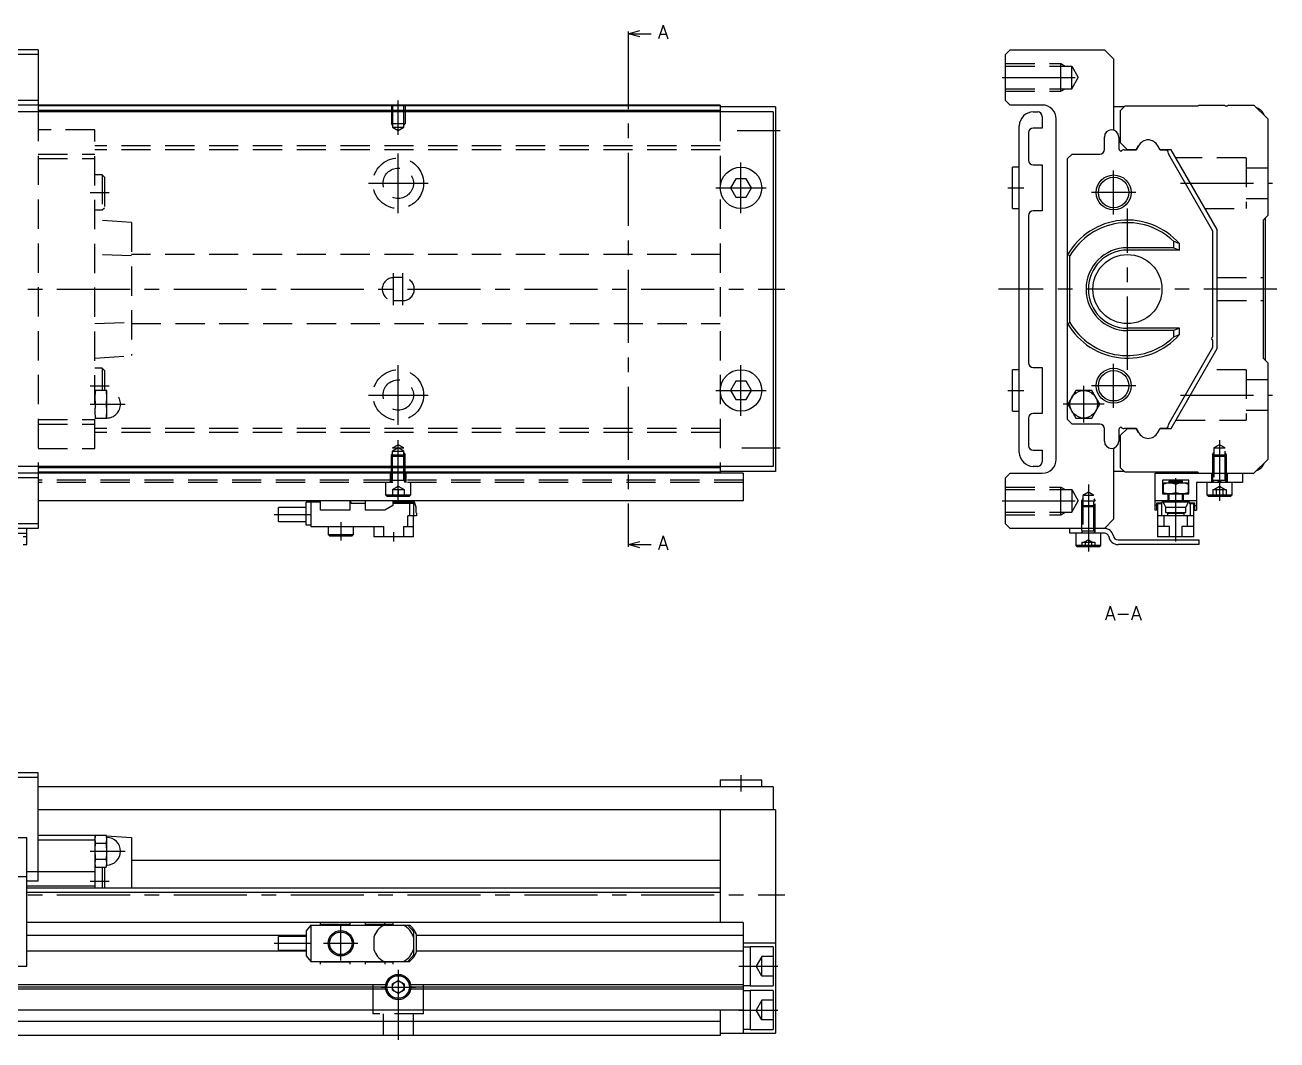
# Model space of a CAD drawing. Extents: x 0 to 520, y -8 to 231.
# Drawn here: x 247.5 to 519.6, y 9 to 229.5 of the extents above; entities that cross this region are included whole.
import ezdxf

# ---------------------------------------------------------------- set-up
doc = ezdxf.new("R2010")
doc.units = 0
doc.header["$LTSCALE"] = 0.5
doc.linetypes.add('CENTER', pattern=[50.8, 31.75, -6.35, 6.35, -6.35])
doc.linetypes.add('DASHED', pattern=[19.05, 12.7, -6.35])
for name, color, linetype in [('MSM_CENTER', 1, 'CENTER'), ('MSM_CONTINUOUS', 7, 'CONTINUOUS'), ('MSM_DASHED', 4, 'DASHED'), ('MSM_PART_NUMBER', 7, 'CONTINUOUS')]:
    doc.layers.add(name, color=color, linetype=linetype)
doc.styles.get("Standard").update_dxf_attribs({"font": 'txt.shx', "height": 3, "bigfont": 'bigfont.shx'})

msp = doc.modelspace()

# ---------------------------------------------------------------- linework, layer by layer
at = {"layer": 'MSM_CENTER'}
for p, q in [((378.64, 227.12), (378.64, 117.12)), ((459.88, 218.12), (477.46, 218.12)), ((328.64, 205.61), (328.64, 213.12)), ((402.32, 206.62), (411.64, 206.62)), ((328.64, 188.62), (328.64, 201.62)), ((403.14, 188.62), (403.14, 199.62)), ((484.14, 188.32), (484.14, 197.92)), ((322.14, 195.12), (335.14, 195.12)), ((397.64, 194.12), (408.64, 194.12)), ((461.14, 194.12), (464.64, 194.12)), ((498.67, 195.12), (518.64, 195.12)), ((261.69, 193.12), (265.79, 193.12)), ((488.94, 193.12), (479.34, 193.12)), ((487.14, 154.62), (487.14, 189.62)), ((327.64, 168.62), (327.64, 175.62)), ((329.64, 168.62), (329.64, 175.62)), ((0.46, 172.12), (412.64, 172.12)), ((519.64, 172.12), (459.14, 172.12)), ((328.64, 142.62), (328.64, 155.62)), ((403.14, 144.62), (403.14, 155.62)), ((484.14, 146.32), (484.14, 155.92)), ((261.69, 151.12), (265.79, 151.12)), ((397.64, 150.12), (408.64, 150.12)), ((461.14, 150.12), (464.64, 150.12)), ((477.64, 143.12), (477.64, 151.12)), ((488.94, 151.12), (479.34, 151.12)), ((261.69, 147.12), (269.29, 147.12)), ((322.14, 149.12), (335.14, 149.12)), ((482.11, 147.12), (473.18, 147.12)), ((498.67, 149.12), (518.64, 149.12)), ((328.64, 126.12), (328.64, 139.33)), ((507.14, 139.33), (507.14, 126.12)), ((403.32, 137.62), (411.64, 137.62)), ((497.64, 117.32), (497.64, 131.02)), ((478.64, 129.67), (478.64, 115.1)), ((459.88, 126.12), (477.46, 126.12)), ((301.64, 123.17), (309.64, 123.17)), ((316.14, 121.52), (316.14, 117.52)), ((327.64, 119.32), (327.64, 117.32)), ((403.14, 66.5), (403.14, 63)), ((261.69, 50), (269.29, 50)), ((261.69, 43.5), (265.79, 43.5)), ((0.46, 40.5), (412.64, 40.5)), ((316.14, 26.25), (316.14, 33.75)), ((301.64, 30), (309.64, 30)), ((312.39, 30), (319.89, 30)), ((402.64, 25), (411.14, 25)), ((328.64, 24.25), (328.64, 9)), ((324.89, 20.5), (332.39, 20.5)), ((402.64, 15.5), (411.14, 15.5))]:
    msp.add_line(p, q, dxfattribs=at)
at = {"layer": 'MSM_CONTINUOUS'}
for p, q in [((378.64, 227.62), (381.14, 228.29)), ((378.64, 228.12), (378.64, 227.12)), ((381.14, 226.95), (378.64, 227.62)), ((378.64, 227.62), (383.64, 227.62)), ((250.39, 224.12), (206.89, 224.12)), ((250.39, 224.12), (250.39, 210.62)), ((460.64, 223.12), (461.64, 224.12)), ((461.64, 224.12), (482.14, 224.12)), ((482.14, 224.12), (484.14, 222.12)), ((250.39, 223.12), (206.89, 223.12)), ((460.64, 213.12), (460.64, 223.12)), ((484.14, 222.12), (484.14, 206.66)), ((250.39, 213.12), (206.89, 213.12)), ((461.64, 212.12), (460.64, 213.12)), ((410.14, 210.62), (45.14, 210.62)), ((398.64, 212.12), (58.64, 212.12)), ((250.39, 212.12), (206.89, 212.12)), ((398.64, 211.92), (250.39, 211.92)), ((398.64, 210.92), (250.39, 210.92)), ((398.64, 212.12), (398.64, 210.62)), ((410.64, 211.72), (398.64, 211.72)), ((410.14, 210.62), (410.14, 133.62)), ((410.64, 211.72), (410.64, 132.52)), ((468.64, 212.12), (461.64, 212.12)), ((466.64, 210.62), (467.64, 210.62)), ((468.64, 209.62), (468.64, 207.12)), ((486.44, 211.72), (484.14, 211.72)), ((485.64, 210.92), (486.64, 211.92)), ((485.64, 203.87), (485.64, 210.92)), ((486.64, 211.92), (502.44, 211.92)), ((502.44, 211.92), (502.64, 212.12)), ((502.64, 212.12), (508.24, 212.12)), ((509.04, 212.12), (514.64, 212.12)), ((514.64, 212.12), (517.64, 209.12)), ((463.64, 136.62), (463.64, 207.62)), ((468.64, 207.12), (466.64, 207.12)), ((471.64, 135.12), (471.64, 209.12)), ((517.64, 209.12), (517.64, 188.12)), ((465.64, 206.12), (465.64, 200.12)), ((482.14, 202.47), (482.14, 205.17)), ((485.24, 205.17), (485.24, 202.87)), ((474.14, 200.47), (475.14, 201.47)), ((475.14, 201.47), (481.14, 201.47)), ((487.14, 202.37), (485.64, 203.87)), ((486.44, 202.42), (487.09, 202.42)), ((487.09, 202.42), (487.14, 202.37)), ((487.14, 202.37), (489.03, 202.37)), ((489.03, 202.37), (487.14, 202.37)), ((489.54, 203.27), (489.03, 202.37)), ((494.25, 202.37), (493.74, 203.27)), ((494.25, 202.37), (495.51, 202.37)), ((496.64, 202.37), (494.25, 202.37)), ((496.03, 201.62), (496.03, 201.42)), ((496.03, 201.42), (505.64, 184.79)), ((506.64, 185.05), (496.64, 202.37)), ((466.64, 199.12), (468.64, 199.12)), ((468.64, 199.12), (468.64, 189.12)), ((474.14, 143.77), (474.14, 200.47)), ((401.99, 196.12), (400.83, 194.12)), ((404.3, 196.12), (401.99, 196.12)), ((405.45, 194.12), (404.3, 196.12)), ((462.14, 189.62), (462.14, 198.62)), ((463.64, 198.62), (462.14, 198.62)), ((400.83, 194.12), (401.99, 192.12)), ((404.3, 192.12), (405.45, 194.12)), ((401.99, 192.12), (404.3, 192.12)), ((462.14, 189.62), (463.64, 189.62)), ((465.64, 188.12), (465.64, 156.12)), ((468.64, 189.12), (466.64, 189.12)), ((517.64, 188.12), (516.64, 187.12)), ((506.64, 159.2), (506.64, 185.05)), ((516.64, 187.12), (516.64, 157.12)), ((517.14, 156.62), (517.14, 187.62)), ((497.2, 181.12), (497.2, 182.49)), ((505.64, 184.79), (505.64, 161.77)), ((474.64, 179.36), (474.14, 179.61)), ((497.2, 181.12), (487.14, 181.12)), ((498.42, 180.62), (487.14, 180.62)), ((497.2, 181.12), (498.42, 180.62)), ((498.42, 180.62), (498.42, 182.01)), ((474.64, 164.89), (474.64, 179.36)), ((474.14, 164.64), (474.64, 164.89)), ((498.42, 163.62), (487.14, 163.62)), ((498.42, 163.62), (497.2, 163.12)), ((498.42, 162.24), (498.42, 163.62)), ((497.2, 163.12), (487.14, 163.12)), ((497.2, 161.76), (497.2, 163.12)), ((505.64, 160.97), (505.64, 159.46)), ((505.64, 159.46), (496.03, 142.82)), ((496.64, 141.87), (506.64, 159.2)), ((466.64, 155.12), (468.64, 155.12)), ((468.64, 155.12), (468.64, 145.12)), ((516.64, 157.12), (517.64, 156.12)), ((517.64, 156.12), (517.64, 135.12)), ((462.14, 145.62), (462.14, 154.62)), ((463.64, 154.62), (462.14, 154.62)), ((401.99, 152.12), (400.83, 150.12)), ((400.83, 150.12), (401.99, 148.12)), ((404.3, 152.12), (401.99, 152.12)), ((405.45, 150.12), (404.3, 152.12)), ((404.3, 148.12), (405.45, 150.12)), ((475.91, 150.12), (474.18, 147.12)), ((479.37, 150.12), (475.91, 150.12)), ((481.11, 147.12), (479.37, 150.12)), ((401.99, 148.12), (404.3, 148.12)), ((474.18, 147.12), (475.91, 144.12)), ((479.37, 144.12), (481.11, 147.12)), ((462.14, 145.62), (463.64, 145.62)), ((468.64, 145.12), (466.64, 145.12)), ((465.64, 144.12), (465.64, 138.12)), ((475.14, 142.77), (474.14, 143.77)), ((481.14, 142.77), (475.14, 142.77)), ((475.91, 144.12), (479.37, 144.12)), ((482.14, 139.07), (482.14, 141.77)), ((485.64, 140.37), (487.14, 141.87)), ((487.09, 141.82), (486.44, 141.82)), ((487.14, 141.87), (489.03, 141.87)), ((489.03, 141.87), (489.54, 140.98)), ((493.74, 140.98), (494.25, 141.87)), ((494.25, 141.87), (496.64, 141.87)), ((496.03, 142.82), (496.03, 142.62)), ((485.24, 141.37), (485.24, 139.07)), ((485.64, 133.32), (485.64, 140.37)), ((466.64, 137.12), (468.64, 137.12)), ((468.64, 137.12), (468.64, 134.62)), ((484.14, 137.59), (484.14, 122.12)), ((410.14, 133.62), (45.14, 133.62)), ((250.39, 133.62), (250.39, 120.12)), ((398.64, 133.62), (398.64, 132.12)), ((467.64, 133.62), (466.64, 133.62)), ((517.64, 135.12), (514.64, 132.12)), ((250.39, 132.12), (206.89, 132.12)), ((250.39, 131.12), (206.89, 131.12)), ((398.64, 133.32), (250.39, 133.32)), ((398.64, 132.32), (250.39, 132.32)), ((403.64, 132.12), (250.39, 132.12)), ((410.64, 132.52), (398.64, 132.52)), ((403.64, 132.12), (403.64, 126.12)), ((460.64, 131.12), (461.64, 132.12)), ((460.64, 121.12), (460.64, 131.12)), ((461.64, 132.12), (468.64, 132.12)), ((486.44, 132.52), (484.14, 132.52)), ((486.64, 132.32), (485.64, 133.32)), ((502.44, 132.32), (486.64, 132.32)), ((493.14, 124.12), (493.14, 132.12)), ((493.14, 132.12), (514.64, 132.12)), ((500.49, 130.62), (494.79, 130.62)), ((494.79, 130.62), (494.79, 127.62)), ((500.49, 127.62), (500.49, 130.62)), ((502.64, 132.12), (502.44, 132.32)), ((502.64, 132.12), (502.44, 132.32)), ((502.64, 132.12), (502.44, 132.32)), ((507.14, 130.62), (506.64, 130.12)), ((507.64, 130.12), (507.14, 130.62)), ((512.14, 132.12), (512.14, 130.12)), ((494.89, 130.02), (500.39, 130.02)), ((494.89, 130.02), (494.89, 127.62)), ((494.89, 129.78), (495.56, 129.96)), ((495.56, 129.96), (495.91, 130.01)), ((495.91, 130.01), (496.27, 130.02)), ((496.34, 130.52), (496.14, 130.32)), ((496.14, 130.32), (496.14, 130.02)), ((496.14, 130.32), (499.14, 130.32)), ((496.27, 130.02), (496.36, 130.02)), ((496.34, 130.52), (498.94, 130.52)), ((496.36, 130.02), (497, 129.95)), ((497, 129.95), (497.64, 129.78)), ((497.64, 129.78), (498.31, 129.96)), ((497.64, 127.87), (497.64, 129.78)), ((498.31, 129.96), (498.66, 130.01)), ((498.66, 130.01), (499.02, 130.02)), ((499.14, 130.32), (498.94, 130.52)), ((499.02, 130.02), (499.11, 130.02)), ((499.11, 130.02), (499.75, 129.95)), ((499.14, 130.02), (499.14, 130.32)), ((499.75, 129.95), (500.39, 129.78)), ((500.39, 127.62), (500.39, 130.02)), ((512.14, 130.12), (502.14, 130.12)), ((502.14, 130.12), (502.14, 124.12)), ((504.39, 130.12), (504.39, 127.42)), ((509.89, 127.42), (509.89, 130.12)), ((403.64, 126.12), (250.39, 126.12)), ((311.64, 125.82), (308.64, 125.82)), ((308.64, 120.82), (308.64, 125.82)), ((309.64, 125.82), (309.64, 120.52)), ((311.64, 126.12), (311.64, 124.12)), ((318.14, 126.12), (318.14, 124.12)), ((318.39, 125.82), (318.14, 125.82)), ((318.39, 125.52), (318.39, 125.82)), ((321.44, 125.52), (318.39, 125.52)), ((321.44, 126.12), (321.44, 124.12)), ((327.44, 126.12), (327.44, 125.14)), ((332.18, 125.82), (327.44, 125.82)), ((332.01, 125.52), (327.44, 125.52)), ((331.08, 125.52), (331.08, 122.88)), ((331.94, 125.52), (331.94, 122.88)), ((332.01, 125.52), (332.01, 125.82)), ((332.5, 124.74), (332.18, 125.82)), ((502.14, 126.12), (493.14, 126.12)), ((493.54, 124.12), (493.54, 125.72)), ((493.54, 125.72), (494.64, 125.72)), ((493.69, 125.72), (493.69, 118.32)), ((493.69, 125.52), (494.64, 125.52)), ((494.54, 125.52), (494.54, 122.88)), ((500.64, 125.82), (494.64, 125.82)), ((494.64, 125.52), (494.64, 125.82)), ((494.79, 127.62), (500.49, 127.62)), ((495.53, 127.7), (494.89, 127.87)), ((495.1, 125.44), (494.91, 125.82)), ((495.52, 124.74), (495.1, 125.44)), ((496.17, 127.63), (495.53, 127.7)), ((495.94, 127.62), (495.94, 126.12)), ((496.14, 127.62), (496.14, 126.12)), ((496.27, 127.62), (496.17, 127.63)), ((496.62, 127.64), (496.27, 127.62)), ((496.97, 127.69), (496.62, 127.64)), ((497.64, 127.87), (496.97, 127.69)), ((498.28, 127.7), (497.64, 127.87)), ((498.92, 127.63), (498.28, 127.7)), ((499.02, 127.62), (498.92, 127.63)), ((499.33, 127.64), (499.02, 127.62)), ((499.14, 126.12), (499.14, 127.62)), ((499.37, 127.64), (499.33, 127.64)), ((499.34, 126.12), (499.34, 127.62)), ((499.72, 127.69), (499.37, 127.64)), ((500.39, 127.87), (499.72, 127.69)), ((500.37, 125.82), (499.96, 125.06)), ((500.64, 125.82), (500.64, 125.52)), ((500.64, 125.72), (501.74, 125.72)), ((500.64, 125.52), (501.59, 125.52)), ((500.74, 125.52), (500.74, 122.88)), ((501.59, 118.32), (501.59, 125.72)), ((501.74, 125.72), (501.74, 124.12)), ((504.39, 127.42), (504.69, 127.12)), ((504.39, 127.42), (509.89, 127.42)), ((504.69, 127.12), (509.59, 127.12)), ((509.59, 127.12), (509.89, 127.42)), ((302.64, 121.67), (302.64, 124.67)), ((308.64, 124.67), (302.64, 124.67)), ((318.14, 124.12), (311.64, 124.12)), ((325.69, 124.12), (321.44, 124.12)), ((327.44, 125.14), (325.69, 124.12)), ((332.64, 122.88), (330.71, 122.88)), ((330.71, 120.52), (330.71, 122.88)), ((331.94, 118.32), (331.94, 122.88)), ((332.5, 123.62), (332.5, 124.74)), ((332.64, 123.47), (332.5, 123.62)), ((332.64, 123.47), (332.64, 122.88)), ((493.54, 125.14), (493.14, 125.14)), ((493.54, 124.12), (493.14, 124.12)), ((501.59, 122.88), (493.69, 122.88)), ((495.09, 120.52), (495.09, 122.88)), ((495.52, 124.74), (499.76, 124.74)), ((495.52, 123.62), (495.52, 124.74)), ((495.52, 123.62), (499.76, 123.62)), ((495.88, 123.47), (495.52, 123.62)), ((495.88, 123.47), (499.4, 123.47)), ((495.88, 123.47), (495.88, 122.88)), ((499.76, 123.62), (499.4, 123.47)), ((499.4, 123.47), (499.4, 122.88)), ((499.96, 125.06), (499.76, 124.74)), ((499.76, 124.74), (499.76, 123.62)), ((500.19, 120.52), (500.19, 122.88)), ((501.74, 125.14), (502.14, 125.14)), ((501.74, 124.12), (502.14, 124.12)), ((250.39, 121.12), (206.89, 121.12)), ((250.39, 120.12), (206.89, 120.12)), ((247.89, 116.62), (247.89, 120.12)), ((302.64, 121.67), (308.64, 121.67)), ((309.64, 120.82), (308.64, 120.82)), ((309.64, 120.52), (325.49, 120.52)), ((313.39, 120.52), (313.39, 118.82)), ((318.89, 118.82), (318.89, 120.52)), ((323.34, 120.52), (323.34, 118.32)), ((325.49, 118.32), (325.49, 120.52)), ((329.8, 120.52), (331.94, 120.52)), ((329.8, 120.52), (329.8, 118.32)), ((461.64, 120.12), (460.64, 121.12)), ((482.14, 120.12), (461.64, 120.12)), ((474.64, 119.12), (474.64, 120.12)), ((484.14, 122.12), (482.14, 120.12)), ((496.31, 120.52), (493.69, 120.52)), ((496.31, 118.32), (496.31, 120.52)), ((501.59, 120.52), (498.97, 120.52)), ((498.97, 120.52), (498.97, 118.32)), ((233.89, 119.12), (247.89, 119.12)), ((247.14, 118.39), (247.89, 118.39)), ((313.39, 118.82), (313.69, 118.52)), ((313.39, 118.82), (318.89, 118.82)), ((313.69, 118.52), (318.59, 118.52)), ((318.59, 118.52), (318.89, 118.82)), ((331.94, 118.32), (323.34, 118.32)), ((378.64, 116.62), (381.14, 117.29)), ((378.64, 117.12), (378.64, 116.12)), ((482.14, 119.12), (474.64, 119.12)), ((475.89, 119.12), (475.89, 116.42)), ((481.39, 116.42), (481.39, 119.12)), ((485.09, 117.62), (502.64, 117.62)), ((501.59, 118.32), (493.69, 118.32)), ((502.64, 117.62), (502.64, 116.62)), ((247.14, 116.62), (247.89, 116.62)), ((381.14, 115.95), (378.64, 116.62)), ((378.64, 116.62), (383.64, 116.62)), ((481.39, 116.42), (475.89, 116.42)), ((475.89, 116.42), (476.19, 116.12)), ((481.09, 116.12), (476.19, 116.12)), ((481.09, 116.12), (481.39, 116.42)), ((502.64, 116.62), (485.09, 116.62)), ((250.39, 67), (206.89, 67)), ((250.39, 66), (206.89, 66)), ((250.39, 43.5), (250.39, 67)), ((398.64, 65.5), (398.64, 64)), ((398.64, 65.5), (407.64, 65.5)), ((407.64, 64), (407.64, 65.5)), ((410.14, 64), (250.39, 64)), ((410.14, 64), (410.14, 59)), ((410.64, 59), (250.39, 59)), ((398.64, 59), (398.64, 34.5)), ((410.64, 59), (410.64, 10.5)), ((233.89, 53), (247.89, 53)), ((247.89, 25), (247.89, 53)), ((250.39, 53.5), (262.69, 53.5)), ((250.39, 52.5), (262.69, 52.5)), ((262.69, 53.5), (263.26, 53.46)), ((262.69, 53.5), (262.69, 42)), ((262.82, 53.46), (262.69, 53)), ((262.7, 52.41), (262.69, 52.6)), ((262.82, 53.46), (265.17, 53.46)), ((262.82, 51.73), (265.17, 51.73)), ((265.29, 53), (265.17, 53.46)), ((265.2, 53.34), (270.69, 53)), ((265.29, 47), (265.29, 53)), ((270.69, 53), (270.69, 42)), ((262.69, 47), (262.82, 46.54)), ((262.82, 48.27), (265.17, 48.27)), ((262.82, 46.54), (265.17, 46.54)), ((264.29, 46.54), (264.29, 42)), ((264.79, 46.54), (264.79, 42)), ((265.17, 46.54), (265.29, 47)), ((398.64, 48), (270.69, 48)), ((233.89, 44.54), (247.89, 44.54)), ((262.69, 45.5), (247.89, 45.5)), ((250.39, 43.5), (247.89, 43.5)), ((262.69, 42.4), (247.89, 42.4)), ((398.64, 42), (247.89, 42)), ((398.64, 41), (247.89, 41)), ((403.64, 34.5), (247.89, 34.5)), ((309.64, 33.95), (308.64, 32.69)), ((308.64, 32.69), (308.64, 27.3)), ((309.64, 33.95), (331.08, 33.95)), ((309.64, 33.95), (309.64, 26.05)), ((311.64, 34.5), (311.64, 33.95)), ((318.14, 34.1), (311.64, 34.1)), ((318.14, 34.5), (318.14, 33.95)), ((321.44, 34.5), (321.44, 33.95)), ((327.44, 34.1), (321.44, 34.1)), ((325.69, 34.1), (325.69, 34.5)), ((327.44, 34.5), (327.44, 33.95)), ((331.94, 32.55), (330.71, 33.95)), ((403.64, 34.5), (403.64, 10.5)), ((308.64, 31.7), (247.89, 31.7)), ((302.64, 28.5), (302.64, 31.5)), ((308.64, 31.5), (302.64, 31.5)), ((323.34, 31.33), (323.34, 28.67)), ((331.94, 32.55), (331.94, 27.45)), ((332.64, 28.24), (332.64, 31.76)), ((403.64, 31.7), (332.64, 31.7)), ((410.64, 30), (403.64, 30)), ((308.64, 28.3), (247.89, 28.3)), ((302.64, 28.5), (308.64, 28.5)), ((308.64, 27.3), (309.64, 26.05)), ((330.71, 26.05), (331.94, 27.45)), ((403.64, 28.3), (332.64, 28.3)), ((405.14, 29.15), (403.64, 29.15)), ((410.14, 29.25), (405.14, 29.25)), ((405.14, 29.25), (405.14, 20.75)), ((410.14, 29.25), (410.14, 20.75)), ((233.89, 25), (247.89, 25)), ((309.64, 26.05), (331.08, 26.05)), ((311.64, 26.05), (311.64, 25.5)), ((318.14, 25.9), (311.64, 25.9)), ((318.14, 26.05), (318.14, 25.5)), ((321.44, 26.05), (321.44, 25.5)), ((327.44, 25.9), (321.44, 25.9)), ((325.69, 25.9), (325.69, 25.5)), ((327.44, 26.05), (327.44, 25.5)), ((327.39, 21.22), (328.64, 21.94)), ((328.64, 21.94), (329.89, 21.22)), ((325.94, 21), (231.35, 21)), ((325.94, 20), (231.35, 20)), ((325.89, 20.5), (231.39, 20.5)), ((327.39, 19.78), (327.39, 21.22)), ((328.64, 19.06), (327.39, 19.78)), ((329.89, 19.78), (328.64, 19.06)), ((329.89, 21.22), (329.89, 19.78)), ((403.64, 21), (331.35, 21)), ((403.64, 20), (331.35, 20)), ((403.64, 20.5), (331.39, 20.5)), ((403.64, 20.85), (405.14, 20.85)), ((405.14, 19.65), (403.64, 19.65)), ((405.14, 20.75), (410.14, 20.75)), ((410.14, 19.75), (405.14, 19.75)), ((405.14, 19.75), (405.14, 11.25)), ((410.14, 19.75), (410.14, 11.25)), ((403.64, 15.5), (53.64, 15.5)), ((398.64, 15.5), (398.64, 10)), ((398.64, 13), (58.64, 13)), ((403.64, 11.35), (405.14, 11.35)), ((405.14, 11.25), (410.14, 11.25)), ((398.64, 10), (58.64, 10)), ((398.64, 10.5), (410.64, 10.5))]:
    msp.add_line(p, q, dxfattribs=at)
for centre, radius in [((403.14, 194.12), 4.5), ((484.14, 193.12), 3.8), ((484.14, 193.12), 3.3), ((487.14, 172.12), 7.5), ((403.14, 150.12), 4.5), ((484.14, 151.12), 3.8), ((484.14, 151.12), 3.3), ((477.64, 147.12), 3), ((316.14, 30), 2.75), ((316.14, 30), 2.45), ((328.64, 20.5), 2.75), ((328.64, 20.5), 2.45), ((328.64, 20.5), 1.25)]:
    msp.add_circle(centre, radius, dxfattribs=at)
for centre, radius, start, end in [((466.64, 207.62), 3, 90, 180), ((467.64, 209.62), 1, 0, 90), ((468.64, 209.12), 3, 0, 90), ((508.64, 212.42), 0.5, 216.8699, 323.1301), ((514.14, 208.72), 3, 21.8151, 68.1849), ((466.64, 206.12), 1, 90, 180), ((483.69, 205.17), 1.55, 0, 180), ((491.8, 201.97), 2.6, 93.4107, 150), ((491.49, 201.97), 2.6, 30, 86.5893), ((481.14, 202.47), 1, 270, 0), ((486.24, 202.87), 1, 180, 239.9081), ((486.44, 201.62), 0.8, 90, 151.2511), ((495.23, 201.62), 0.8, 0, 69.6276), ((466.64, 200.12), 1, 180, 270), ((466.64, 188.12), 1, 90, 180), ((487.14, 172.12), 15, 41.2361, 150.0736), ((487.14, 172.12), 14.44, 45.8486, 149.949), ((492.99, 169.83), 13.33, 65.9851, 71.6163), ((487.14, 172.12), 9, 90, 270), ((487.14, 172.12), 8.5, 90, 270), ((487.14, 172.12), 15, 209.9264, 318.7639), ((487.14, 172.12), 14.44, 210.051, 314.1514), ((493.02, 174.35), 13.26, 288.3686, 294.03), ((505.94, 161.37), 0.5, 126.8699, 233.1301), ((466.64, 156.12), 1, 180, 270), ((466.64, 144.12), 1, 90, 180), ((481.14, 141.77), 1, 0, 90), ((486.24, 141.37), 1, 120.0919, 180), ((486.44, 142.62), 0.8, 208.7489, 270), ((495.23, 142.62), 0.8, 290.3641, 0), ((483.69, 139.07), 1.55, 180, 0), ((491.8, 142.28), 2.6, 210, 266.5893), ((491.49, 142.28), 2.6, 273.4107, 330), ((466.64, 136.62), 3, 180, 270), ((466.64, 138.12), 1, 180, 270), ((467.64, 134.62), 1, 270, 0), ((468.64, 135.12), 3, 270, 0), ((514.14, 135.52), 3, 291.8137, 338.1863), ((482.14, 118.12), 2, 12.5633, 90), ((482.14, 118.12), 1, 15.5148, 90), ((485.09, 118.62), 2, 186.6761, 270), ((485.09, 118.62), 1, 183.7247, 270), ((266, 52.57), 3.31, 164.2277, 179.4294), ((266, 52.63), 3.31, 180.5738, 195.7691), ((275.58, 49.95), 12.89, 172.0306, 179.7562), ((261.98, 52.56), 3.31, 0.5738, 15.7691), ((261.98, 52.63), 3.31, 344.2277, 359.4294), ((252.31, 49.94), 12.98, 0.2719, 7.9413), ((265.29, 50), 3, 270, 90), ((276.15, 50.1), 13.46, 180.407, 187.8062), ((251.84, 50.1), 13.46, 352.1938, 359.593), ((266, 47.37), 3.31, 164.2277, 179.4294), ((266, 47.44), 3.31, 180.5738, 195.7691), ((261.98, 47.37), 3.31, 0.5738, 15.7691), ((261.98, 47.43), 3.31, 344.2277, 359.4294), ((327.64, 30), 4.5, 118.6246, 162.8538), ((327.64, 30), 4.5, 17.1462, 61.3754), ((328.02, 30), 5, 38.3525, 52.1855), ((327.64, 30), 5.3, 19.37, 35.8295), ((327.64, 30), 4.5, 197.1462, 241.3754), ((327.64, 30), 4.5, 298.6246, 342.8538), ((327.64, 30), 5.3, 324.1705, 340.63), ((328.02, 30), 5, 307.8145, 321.6475)]:
    msp.add_arc(centre, radius, start, end, dxfattribs=at)
at = {"layer": 'MSM_DASHED'}
for p, q in [((460.64, 221.12), (472.64, 221.12)), ((460.64, 220.58), (475.04, 220.58)), ((472.64, 215.12), (472.64, 221.12)), ((472.64, 221.12), (473.58, 220.58)), ((475.04, 215.67), (475.04, 220.58)), ((475.04, 220.58), (476.46, 218.12)), ((475.04, 215.67), (476.46, 218.12)), ((460.64, 215.67), (475.04, 215.67)), ((460.64, 215.12), (472.64, 215.12)), ((472.64, 215.12), (473.58, 215.67)), ((250.39, 210.62), (250.39, 133.62)), ((327.14, 212.12), (327.14, 208.12)), ((327.41, 212.12), (327.41, 207.32)), ((329.87, 207.32), (329.87, 212.12)), ((330.14, 212.12), (330.14, 208.12)), ((398.64, 210.62), (398.64, 133.62)), ((327.14, 208.12), (330.14, 208.12)), ((327.41, 207.66), (327.14, 208.12)), ((327.41, 207.32), (329.87, 207.32)), ((327.41, 207.32), (328.64, 206.61)), ((328.64, 206.61), (329.87, 207.32)), ((329.87, 207.66), (330.14, 208.12)), ((262.69, 206.72), (250.39, 206.72)), ((262.69, 137.52), (262.69, 206.72)), ((250.39, 201.47), (262.69, 201.47)), ((398.64, 203.27), (262.69, 203.27)), ((398.64, 202.37), (262.69, 202.37)), ((489.03, 202.37), (489.54, 203.27)), ((250.39, 200.47), (262.69, 200.47)), ((512.94, 200.62), (497.65, 200.62)), ((512.94, 200.62), (512.94, 189.62)), ((264.29, 196.92), (262.69, 196.92)), ((264.29, 196.92), (264.29, 189.32)), ((264.79, 196.42), (264.29, 196.92)), ((264.79, 196.42), (264.79, 189.82)), ((517.64, 198.42), (512.94, 198.42)), ((512.94, 191.82), (517.64, 191.82)), ((262.69, 189.32), (264.29, 189.32)), ((264.29, 189.32), (264.79, 189.82)), ((504, 189.62), (512.94, 189.62)), ((270.69, 186.57), (262.69, 187.12)), ((270.69, 186.57), (270.69, 157.68)), ((270.69, 179.36), (262.69, 179.61)), ((398.64, 179.62), (270.69, 179.62)), ((329.64, 174.62), (327.64, 174.62)), ((506.64, 174.62), (516.64, 174.62)), ((327.64, 169.62), (329.64, 169.62)), ((506.64, 169.62), (516.64, 169.62)), ((262.69, 164.64), (270.69, 164.89)), ((270.69, 164.62), (398.64, 164.62)), ((262.69, 157.12), (270.69, 157.68)), ((264.29, 154.92), (262.69, 154.92)), ((264.79, 154.42), (264.29, 154.92)), ((264.29, 154.92), (264.29, 150.12)), ((264.79, 154.42), (264.79, 150.12)), ((512.94, 154.62), (504, 154.62)), ((512.94, 154.62), (512.94, 143.62)), ((517.64, 152.42), (512.94, 152.42)), ((265.29, 150.12), (262.69, 150.12)), ((265.29, 144.12), (265.29, 150.12)), ((262.82, 147.12), (265.17, 147.12)), ((512.94, 145.82), (517.64, 145.82)), ((250.39, 143.77), (262.69, 143.77)), ((250.39, 142.77), (262.69, 142.77)), ((262.69, 144.12), (265.29, 144.12)), ((398.64, 141.87), (262.69, 141.87)), ((487.14, 141.87), (487.09, 141.82)), ((489.03, 141.87), (487.14, 141.87)), ((489.54, 140.98), (489.03, 141.87)), ((495.51, 141.87), (494.25, 141.87)), ((497.65, 143.62), (512.94, 143.62)), ((398.64, 140.98), (262.69, 140.98)), ((250.39, 137.52), (262.69, 137.52)), ((327.41, 136.59), (327.14, 136.12)), ((327.14, 130.12), (327.14, 136.12)), ((327.14, 136.12), (330.14, 136.12)), ((327.45, 136.12), (327.14, 135.82)), ((327.41, 137.62), (328.64, 138.33)), ((328.64, 137.63), (327.41, 136.92)), ((327.41, 130.59), (327.41, 137.62)), ((327.41, 137.62), (329.87, 137.62)), ((327.41, 136.92), (329.87, 136.92)), ((329.87, 137.62), (328.64, 138.33)), ((329.87, 136.92), (328.64, 137.63)), ((330.14, 135.82), (329.83, 136.12)), ((329.87, 130.59), (329.87, 137.62)), ((329.87, 136.59), (330.14, 136.12)), ((330.14, 130.12), (330.14, 136.12)), ((505.64, 136.12), (505.91, 136.59)), ((505.64, 136.12), (505.64, 130.12)), ((505.64, 136.12), (508.64, 136.12)), ((505.95, 136.12), (505.64, 135.82)), ((507.14, 138.33), (505.91, 137.62)), ((505.91, 137.62), (508.37, 137.62)), ((505.91, 137.62), (505.91, 130.59)), ((508.37, 137.62), (507.14, 138.33)), ((508.64, 135.82), (508.33, 136.12)), ((508.37, 130.59), (508.37, 137.62)), ((508.64, 136.12), (508.37, 136.59)), ((508.64, 130.12), (508.64, 136.12)), ((327.14, 135.82), (330.14, 135.82)), ((505.64, 135.82), (508.64, 135.82)), ((403.64, 130.62), (250.39, 130.62)), ((326.89, 132.12), (326.89, 130.12)), ((330.39, 130.12), (330.39, 132.12)), ((505.39, 132.12), (505.39, 130.12)), ((508.89, 130.12), (508.89, 132.12)), ((403.64, 130.12), (250.39, 130.12)), ((325.89, 130.12), (325.89, 127.42)), ((327.14, 130.12), (327.41, 130.59)), ((327.14, 130.59), (330.14, 130.59)), ((327.39, 128.62), (328.64, 129.35)), ((327.39, 128.62), (327.39, 127.12)), ((327.39, 128.62), (329.89, 128.62)), ((328.64, 129.35), (329.89, 128.62)), ((328.64, 128.62), (328.64, 127.12)), ((330.14, 130.12), (329.87, 130.59)), ((329.89, 128.62), (329.89, 127.12)), ((331.39, 127.42), (331.39, 130.12)), ((460.64, 129.12), (472.64, 129.12)), ((460.64, 128.58), (475.04, 128.58)), ((472.64, 123.12), (472.64, 129.12)), ((472.64, 129.12), (473.58, 128.58)), ((475.04, 128.58), (475.04, 123.67)), ((475.04, 128.58), (476.46, 126.12)), ((478.64, 128.03), (477.41, 127.32)), ((479.87, 127.32), (478.64, 128.03)), ((505.64, 130.12), (505.91, 130.59)), ((505.64, 130.59), (508.64, 130.59)), ((505.7, 128.62), (508.58, 128.62)), ((505.7, 128.62), (505.7, 127.12)), ((505.89, 128.62), (507.14, 129.35)), ((506.42, 128.62), (506.42, 127.12)), ((507.14, 129.35), (508.39, 128.62)), ((507.86, 128.62), (507.86, 127.12)), ((508.64, 130.12), (508.37, 130.59)), ((508.58, 128.62), (508.58, 127.12)), ((325.89, 127.42), (326.19, 127.12)), ((325.89, 127.42), (331.39, 127.42)), ((326.19, 127.12), (331.09, 127.12)), ((331.09, 127.12), (331.39, 127.42)), ((475.04, 123.67), (476.46, 126.12)), ((477.41, 126.59), (477.14, 126.12)), ((477.14, 126.12), (477.14, 119.12)), ((477.14, 126.12), (480.14, 126.12)), ((477.41, 127.32), (477.41, 119.59)), ((479.87, 127.32), (477.41, 127.32)), ((479.87, 119.59), (479.87, 127.32)), ((479.87, 126.59), (480.14, 126.12)), ((480.14, 119.12), (480.14, 126.12)), ((460.64, 123.67), (475.04, 123.67)), ((460.64, 123.12), (472.64, 123.12)), ((472.64, 123.12), (473.58, 123.67)), ((477.45, 125.12), (477.14, 124.82)), ((480.14, 124.82), (477.14, 124.82)), ((477.45, 125.12), (479.83, 125.12)), ((480.14, 124.82), (479.83, 125.12)), ((477.14, 119.59), (480.14, 119.59)), ((477.14, 119.12), (477.41, 119.59)), ((477.2, 117.12), (477.2, 116.12)), ((477.2, 117.12), (480.08, 117.12)), ((478.64, 117.67), (477.7, 117.12)), ((477.92, 117.12), (477.92, 116.12)), ((478.64, 117.67), (479.58, 117.12)), ((479.36, 117.12), (479.36, 116.12)), ((480.14, 119.12), (479.87, 119.59)), ((480.08, 117.12), (480.08, 116.12)), ((407.64, 27.12), (406.41, 25)), ((407.64, 22.88), (406.41, 25)), ((407.64, 22.88), (407.64, 27.12)), ((410.14, 27.12), (407.64, 27.12)), ((407.64, 25), (410.14, 25)), ((410.14, 22.88), (407.64, 22.88)), ((323.14, 21), (323.14, 14.7)), ((334.14, 14.7), (334.14, 21)), ((407.64, 17.62), (406.41, 15.5)), ((407.64, 13.38), (407.64, 17.62)), ((410.14, 17.62), (407.64, 17.62)), ((334.14, 14.7), (323.14, 14.7)), ((325.34, 14.7), (325.34, 10)), ((331.94, 10), (331.94, 14.7)), ((407.64, 13.38), (406.41, 15.5)), ((407.64, 15.5), (410.14, 15.5)), ((410.14, 13.38), (407.64, 13.38))]:
    msp.add_line(p, q, dxfattribs=at)
for centre, radius in [((328.64, 195.12), 5.5), ((328.64, 195.12), 3.3), ((328.64, 149.12), 5.5), ((328.64, 149.12), 3.3)]:
    msp.add_circle(centre, radius, dxfattribs=at)
for centre, radius, start, end in [((327.64, 172.12), 2.5, 90, 270), ((329.64, 172.12), 2.5, 270, 90), ((272.39, 148.58), 9.69, 170.8086, 179.713), ((255.59, 148.58), 9.7, 0.2886, 9.1898), ((265.29, 147.12), 3, 270, 90), ((272.39, 148.67), 9.7, 180.2886, 189.1898), ((272.39, 145.58), 9.69, 170.8086, 179.713), ((255.6, 148.67), 9.69, 350.8086, 359.713), ((255.59, 145.58), 9.7, 0.2886, 9.1898), ((272.39, 145.67), 9.7, 180.2886, 189.1898), ((255.6, 145.67), 9.69, 350.8086, 359.713)]:
    msp.add_arc(centre, radius, start, end, dxfattribs=at)

# ---------------------------------------------------------------- texts
at = {"layer": 'MSM_PART_NUMBER'}
for p in [(385.06, 226.5), (385.06, 115.5)]:
    msp.add_text('A', height=3, dxfattribs=at).set_placement(p)
msp.add_text('A-A', height=3, rotation=360, dxfattribs=at).set_placement((482.25, 100.22))

doc.saveas('drawing.dxf')
